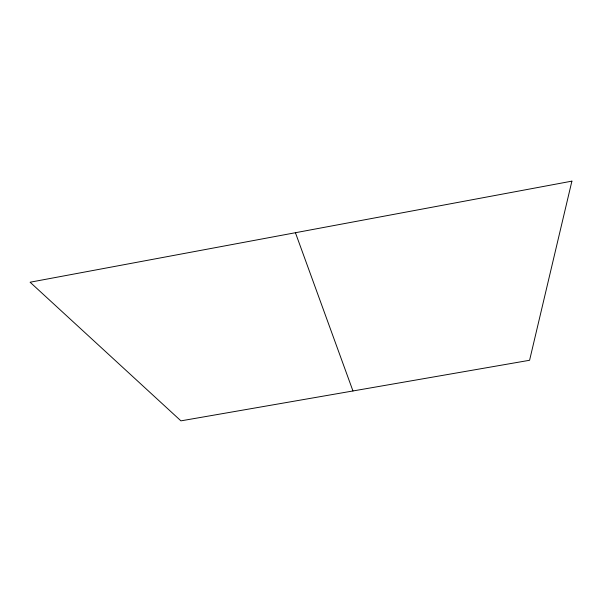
<?xml version="1.0" encoding="UTF-8"?>
<svg xmlns="http://www.w3.org/2000/svg" width="602" height="602" viewBox="0 0 602 602"><rect width="100%" height="100%" fill="white"/><g stroke="black" fill="none" stroke-linecap="round" stroke-linejoin="round"><path stroke-width="0.9" d="M295.424 232.718L352.96 390.969M571.9 181.142L529.587 360.274L180.931 420.858L30.1 282.218L571.9 181.142"/></g></svg>
